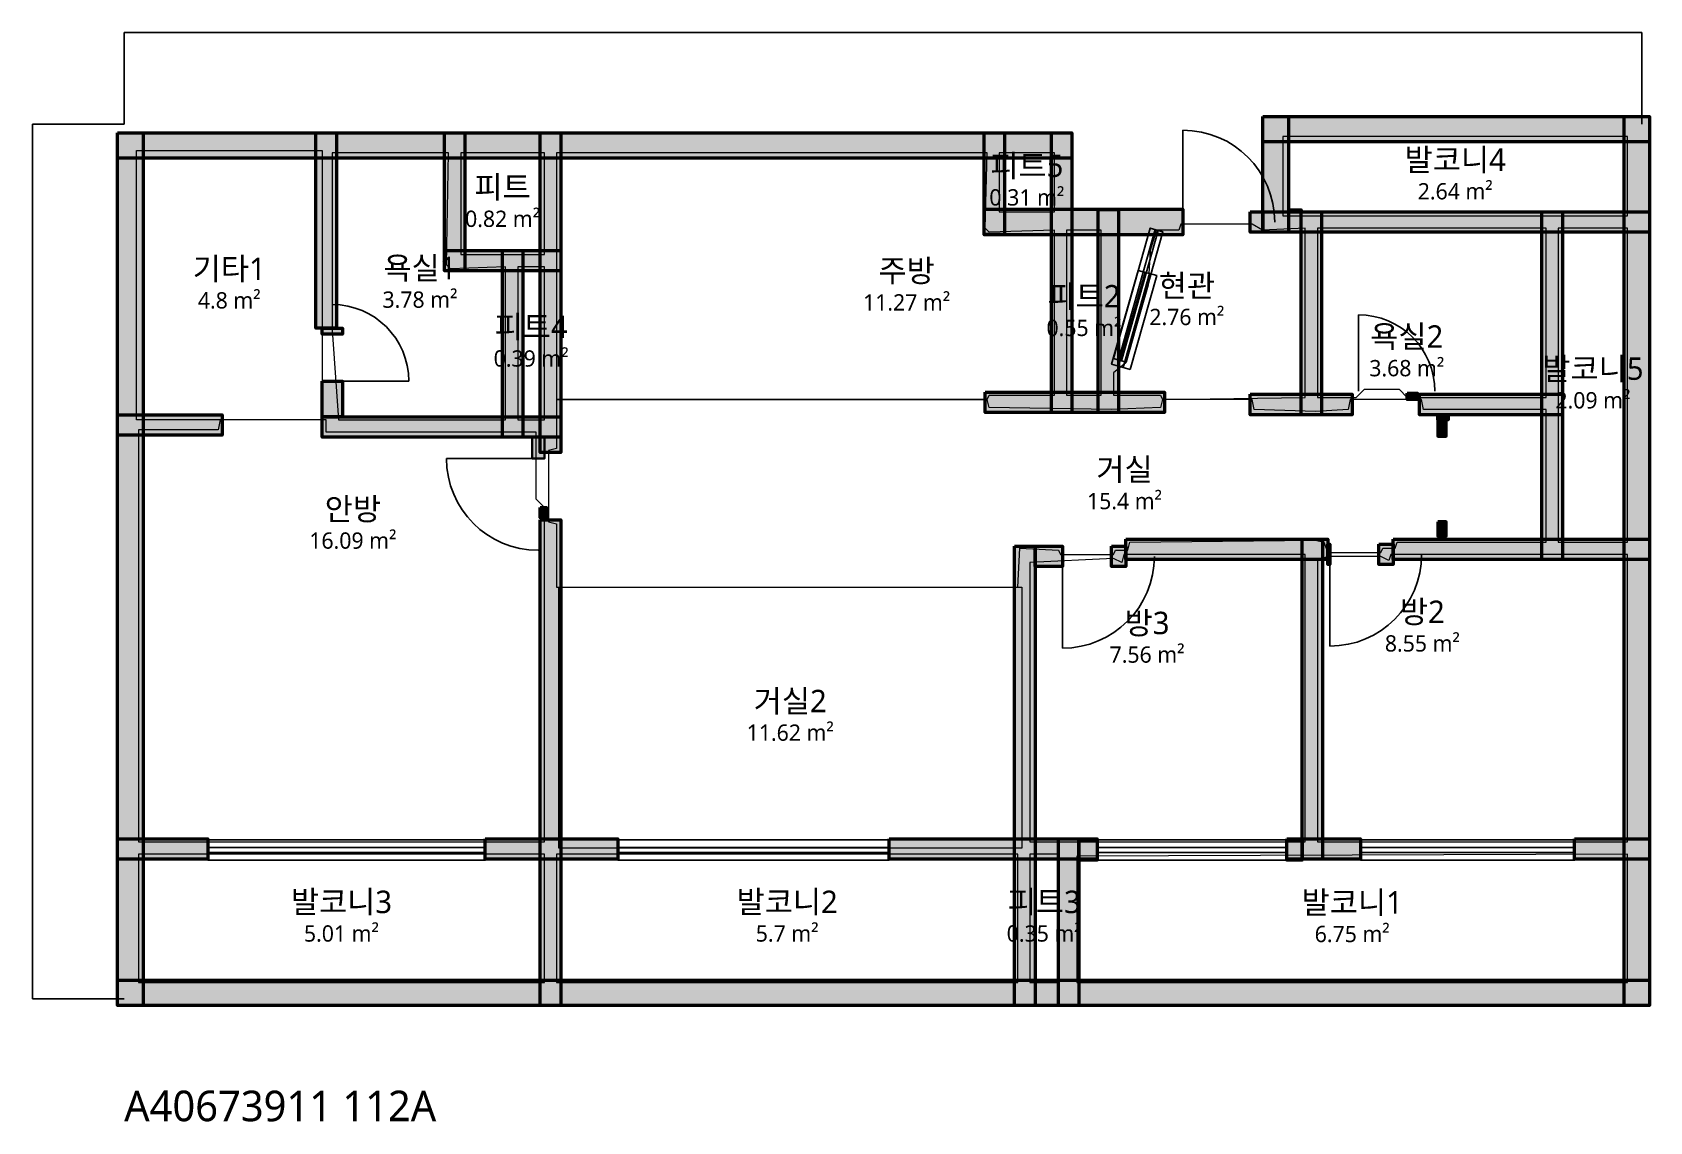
# Model space of a CAD drawing. Header units: millimetres. Extents: x -900 to 14956, y -1204 to 9480.
import ezdxf

# ---------------------------------------------------------------- set-up
doc = ezdxf.new("R2010")
doc.units = ezdxf.units.MM
for name, color, linetype, lineweight in [('A-ANNO-DIMS', 3, 'Continuous', 13), ('A-AREA', 9, 'Continuous', 13), ('A-AREA-IDEN', 7, 'Continuous', 18), ('A-DOOR', 4, 'Continuous', 25), ('A-GLAZ', 5, 'Continuous', 25), ('A-WALL-EXTR', 7, 'Continuous', 50), ('A-WALL-PATT', 8, 'Continuous', 9), ('A-WALL-PRTN', 8, 'Continuous', 35), ('A-WALL-STRC', 7, 'Continuous', 50)]:
    doc.layers.add(name, color=color, linetype=linetype, lineweight=lineweight)
doc.styles.add('OpenSansCondensed-Light', font='OpenSansCondensed-Light.ttf')
doc.styles.get("Standard").update_dxf_attribs({"font": 'malgun.ttf'})
doc.dimstyles.new('EZDXF', dxfattribs={"dimtxt": 0.25, "dimasz": 0.175, "dimexe": 0.375, "dimexo": 0.125, "dimgap": 0.1, "dimtad": 1, "dimlfac": 100, "dimzin": 12, "dimdsep": 46, "dimtxsty": 'OpenSansCondensed-Light', "dimblk": 'ARCHTICK', "dimcen": 2.5, "dimazin": 3, "dimtfac": 0.5, "dimtmove": 2, "dimatfit": 3})

# ---------------------------------------------------------------- blocks, each defined once
blk = doc.blocks.new('JJ-DOOR-SWING')
blk.add_line((0, 0), (0, 1000))
blk.add_arc((0, 0), 1000, 0, 90)
blk = doc.blocks.new('JJ-WIN-DOUBLE')
for p, q in [((0, 120), (1000, 120)), ((0, -120), (1000, -120))]:
    blk.add_line(p, q)
blk.add_lwpolyline([(0, -500), (1000, -500), (1000, 500), (0, 500)], close=True)
blk = doc.blocks.new('_ARCHTICK')
at = {"color": 0, "linetype": 'BYBLOCK', "const_width": 0.15}
blk.add_lwpolyline([(-0.5, -0.5), (0.5, 0.5)], dxfattribs=at)

msp = doc.modelspace()

# ---------------------------------------------------------------- hatches: boundary and pattern name
at = {"layer": 'A-WALL-PATT'}
h = msp.add_hatch(color=8, dxfattribs=at)
h.dxf.hatch_style = 1
h.paths.add_polyline_path([(11164, 8655), (14956, 8655), (14956, 8405), (11164, 8405)])
h = msp.add_hatch(color=8, dxfattribs=at)
h.dxf.hatch_style = 1
h.paths.add_polyline_path([(11165, 8656), (11415, 8656), (11415, 7520), (11165, 7520)])
h = msp.add_hatch(color=8, dxfattribs=at)
h.dxf.hatch_style = 1
h.paths.add_polyline_path([(14705, 8656), (14955, 8656), (14955, -64), (14705, -64)])
h = msp.add_hatch(color=8, dxfattribs=at)
h.dxf.hatch_style = 1
h.paths.add_polyline_path([(-65, 8496), (185, 8496), (185, -64), (-65, -64)])
h = msp.add_hatch(color=8, dxfattribs=at)
h.dxf.hatch_style = 1
h.paths.add_polyline_path([(-64, 8495), (9290, 8495), (9290, 8245), (-64, 8245)])
h = msp.add_hatch(color=8, dxfattribs=at)
h.dxf.hatch_style = 1
h.paths.add_polyline_path([(1880, 8496), (2080, 8496), (2080, 6580), (1880, 6580)])
h = msp.add_hatch(color=8, dxfattribs=at)
h.dxf.hatch_style = 1
h.paths.add_polyline_path([(3140, 8496), (3340, 8496), (3340, 7140), (3140, 7140)])
h = msp.add_hatch(color=8, dxfattribs=at)
h.dxf.hatch_style = 1
h.paths.add_polyline_path([(4080, 8496), (4280, 8496), (4280, 5360), (4080, 5360)])
h = msp.add_hatch(color=8, dxfattribs=at)
h.dxf.hatch_style = 1
h.paths.add_polyline_path([(8430, 8496), (8630, 8496), (8630, 7496), (8430, 7496)])
h = msp.add_hatch(color=8, dxfattribs=at)
h.dxf.hatch_style = 1
h.paths.add_polyline_path([(9090, 8496), (9290, 8496), (9290, 5750), (9090, 5750)])
h = msp.add_hatch(color=8, dxfattribs=at)
h.dxf.hatch_style = 1
h.paths.add_polyline_path([(8430, 7745), (10380, 7745), (10380, 7495), (8430, 7495)])
h = msp.add_hatch(color=8, dxfattribs=at)
h.dxf.hatch_style = 1
h.paths.add_polyline_path([(9550, 7744), (9750, 7744), (9750, 5750), (9550, 5750)])
h = msp.add_hatch(color=8, dxfattribs=at)
h.dxf.hatch_style = 1
h.paths.add_polyline_path([(11040, 7720), (14956, 7720), (14956, 7520), (11040, 7520)])
h = msp.add_hatch(color=8, dxfattribs=at)
h.dxf.hatch_style = 1
h.paths.add_polyline_path([(11040, 7720), (11164, 7720), (11164, 7520), (11040, 7520)])
h = msp.add_hatch(color=8, dxfattribs=at)
h.dxf.hatch_style = 1
h.paths.add_polyline_path([(11420, 7740), (11540, 7740), (11540, 7720), (11420, 7720)])
h = msp.add_hatch(color=8, dxfattribs=at)
h.dxf.hatch_style = 1
h.paths.add_polyline_path([(11540, 7720), (11740, 7720), (11740, 5730), (11540, 5730)])
h = msp.add_hatch(color=8, dxfattribs=at)
h.dxf.hatch_style = 1
h.paths.add_polyline_path([(13900, 7720), (14100, 7720), (14100, 4310), (13900, 4310)])
h = msp.add_hatch(color=8, dxfattribs=at)
h.dxf.hatch_style = 1
h.paths.add_polyline_path([(3140, 7340), (4280, 7340), (4280, 7140), (3140, 7140)])
h = msp.add_hatch(color=8, dxfattribs=at)
h.dxf.hatch_style = 1
h.paths.add_polyline_path([(3710, 7340), (3910, 7340), (3910, 5510), (3710, 5510)])
h = msp.add_hatch(color=8, dxfattribs=at)
h.dxf.hatch_style = 1
h.paths.add_polyline_path([(1940, 6580), (2140, 6580), (2140, 6520), (1940, 6520)])
h = msp.add_hatch(color=8, dxfattribs=at)
h.dxf.hatch_style = 1
h.paths.add_polyline_path([(1940, 6060), (2140, 6060), (2140, 5710), (1940, 5710)])
h = msp.add_hatch(color=8, dxfattribs=at)
h.dxf.hatch_style = 1
h.paths.add_polyline_path([(8440, 5950), (10200, 5950), (10200, 5750), (8440, 5750)])
h = msp.add_hatch(color=8, dxfattribs=at)
h.dxf.hatch_style = 1
h.paths.add_polyline_path([(11040, 5930), (12040, 5930), (12040, 5730), (11040, 5730)])
h = msp.add_hatch(color=8, dxfattribs=at)
h.dxf.hatch_style = 1
h.paths.add_polyline_path([(12580, 5940), (12680, 5940), (12680, 5880), (12580, 5880)])
h = msp.add_hatch(color=8, dxfattribs=at)
h.dxf.hatch_style = 1
h.paths.add_polyline_path([(12700, 5930), (14100, 5930), (14100, 5730), (12700, 5730)])
h = msp.add_hatch(color=8, dxfattribs=at)
h.dxf.hatch_style = 1
h.paths.add_polyline_path([(-64, 5730), (960, 5730), (960, 5530), (-64, 5530)])
h = msp.add_hatch(color=8, dxfattribs=at)
h.dxf.hatch_style = 1
h.paths.add_polyline_path([(1940, 5710), (4280, 5710), (4280, 5510), (1940, 5510)])
h = msp.add_hatch(color=8, dxfattribs=at)
h.dxf.hatch_style = 1
h.paths.add_polyline_path([(12880, 5720), (12980, 5720), (12980, 5680), (12880, 5680)])
h = msp.add_hatch(color=8, dxfattribs=at)
h.dxf.hatch_style = 1
h.paths.add_polyline_path([(12880, 5680), (12880, 5520), (12960, 5520), (12960, 5680)])
h = msp.add_hatch(color=8, dxfattribs=at)
h.dxf.hatch_style = 1
h.paths.add_polyline_path([(4000, 5510), (4120, 5510), (4120, 5300), (4000, 5300)])
h = msp.add_hatch(color=8, dxfattribs=at)
h.dxf.hatch_style = 1
h.paths.add_polyline_path([(4080, 4820), (4140, 4820), (4140, 4720), (4080, 4720)])
h = msp.add_hatch(color=8, dxfattribs=at)
h.dxf.hatch_style = 1
h.paths.add_polyline_path([(4080, 4700), (4280, 4700), (4280, -64), (4080, -64)])
h = msp.add_hatch(color=8, dxfattribs=at)
h.dxf.hatch_style = 1
h.paths.add_polyline_path([(12880, 4680), (12880, 4540), (12960, 4540), (12960, 4680)])
h = msp.add_hatch(color=8, dxfattribs=at)
h.dxf.hatch_style = 1
h.paths.add_polyline_path([(8730, 4440), (8930, 4440), (8930, -64), (8730, -64)])
h = msp.add_hatch(color=8, dxfattribs=at)
h.dxf.hatch_style = 1
h.paths.add_polyline_path([(8930, 4440), (9200, 4440), (9200, 4240), (8930, 4240)])
h = msp.add_hatch(color=8, dxfattribs=at)
h.dxf.hatch_style = 1
h.paths.add_polyline_path([(9680, 4440), (9820, 4440), (9820, 4240), (9680, 4240)])
h = msp.add_hatch(color=8, dxfattribs=at)
h.dxf.hatch_style = 1
h.paths.add_polyline_path([(9820, 4510), (11800, 4510), (11800, 4310), (9820, 4310)])
h = msp.add_hatch(color=8, dxfattribs=at)
h.dxf.hatch_style = 1
h.paths.add_polyline_path([(11550, 4510), (11750, 4510), (11750, 1370), (11550, 1370)])
h = msp.add_hatch(color=8, dxfattribs=at)
h.dxf.hatch_style = 1
h.paths.add_polyline_path([(11800, 4460), (11820, 4460), (11820, 4260), (11800, 4260)])
h = msp.add_hatch(color=8, dxfattribs=at)
h.dxf.hatch_style = 1
h.paths.add_polyline_path([(12300, 4460), (12440, 4460), (12440, 4260), (12300, 4260)])
h = msp.add_hatch(color=8, dxfattribs=at)
h.dxf.hatch_style = 1
h.paths.add_polyline_path([(12440, 4510), (14956, 4510), (14956, 4310), (12440, 4310)])
h = msp.add_hatch(color=8, dxfattribs=at)
h.dxf.hatch_style = 1
h.paths.add_polyline_path([(-64, 1570), (820, 1570), (820, 1370), (-64, 1370)])
h = msp.add_hatch(color=8, dxfattribs=at)
h.dxf.hatch_style = 1
h.paths.add_polyline_path([(3540, 1570), (4840, 1570), (4840, 1370), (3540, 1370)])
h = msp.add_hatch(color=8, dxfattribs=at)
h.dxf.hatch_style = 1
h.paths.add_polyline_path([(7500, 1570), (9540, 1570), (9540, 1370), (7500, 1370)])
h = msp.add_hatch(color=8, dxfattribs=at)
h.dxf.hatch_style = 1
h.paths.add_polyline_path([(9160, 1570), (9360, 1570), (9360, -64), (9160, -64)])
h = msp.add_hatch(color=8, dxfattribs=at)
h.dxf.hatch_style = 1
h.paths.add_polyline_path([(9360, 1560), (9540, 1560), (9540, 1360), (9360, 1360)])
h = msp.add_hatch(color=8, dxfattribs=at)
h.dxf.hatch_style = 1
h.paths.add_polyline_path([(11400, 1570), (12120, 1570), (12120, 1370), (11400, 1370)])
h = msp.add_hatch(color=8, dxfattribs=at)
h.dxf.hatch_style = 1
h.paths.add_polyline_path([(11400, 1560), (11550, 1560), (11550, 1360), (11400, 1360)])
h = msp.add_hatch(color=8, dxfattribs=at)
h.dxf.hatch_style = 1
h.paths.add_polyline_path([(14220, 1570), (14956, 1570), (14956, 1370), (14220, 1370)])
h = msp.add_hatch(color=8, dxfattribs=at)
h.dxf.hatch_style = 1
h.paths.add_polyline_path([(-64, 185), (14956, 185), (14956, -65), (-64, -65)])

# ---------------------------------------------------------------- linework, layer by layer
at = {"layer": 'A-AREA'}
for points in [[(11360, 8460), (11360, 7680), (14740, 7680), (14740, 8460)], [(120, 5680), (120, 8320), (1940, 8320), (1940, 5680)], [(2040, 8300), (2040, 6560), (2100, 5680), (3740, 5680), (3740, 7180), (3200, 7160), (3160, 7200), (3180, 8300)], [(3300, 8300), (3300, 7300), (4120, 7300), (4120, 8300)], [(4240, 8300), (4240, 5880), (8460, 5880), (8480, 5920), (9120, 5920), (9120, 7540), (8480, 7520), (8440, 7560), (8460, 8300)], [(8580, 8300), (8580, 7720), (9120, 7720), (9120, 8300)], [(9240, 7540), (9240, 5920), (9580, 5920), (9580, 7540)], [(10120, 7540), (10060, 7340), (10040, 7000), (9820, 6240), (9700, 6140), (9700, 5920), (10160, 5920), (10180, 5880), (11580, 5900), (11580, 7560), (11160, 7540), (11060, 7600), (10360, 7600), (10340, 7540)], [(11700, 7560), (11700, 5900), (12080, 5900), (12160, 5980), (12500, 5980), (12580, 5900), (13940, 5900), (13940, 7560)], [(14060, 7560), (14060, 4480), (14740, 4480), (14740, 7560)], [(3860, 7180), (3860, 5680), (4120, 5680), (4120, 7180)], [(4160, 5380), (4160, 4680), (4240, 4660), (4240, 4040), (8760, 4040), (8780, 4420), (9160, 4400), (9180, 4360), (9700, 4360), (9720, 4400), (9840, 4400), (9860, 4480), (11680, 4500), (11760, 4480), (11800, 4380), (12320, 4380), (12340, 4420), (12460, 4420), (12480, 4480), (13940, 4480), (13940, 5780), (12740, 5780), (12720, 5880), (12020, 5880), (12000, 5780), (11680, 5760), (11080, 5780), (11060, 5880), (10180, 5880), (10160, 5800), (9680, 5780), (8480, 5800), (8460, 5880), (4240, 5880), (4240, 5400)], [(140, 5580), (140, 1540), (4120, 1540), (4120, 4820), (4040, 4900), (4040, 5560), (1980, 5560), (1980, 5680), (940, 5680), (920, 5580)], [(8880, 4280), (8880, 1540), (11580, 1540), (11580, 4360), (9800, 4360), (9780, 4280), (9700, 4320)], [(11700, 4300), (11700, 1540), (14740, 1540), (14740, 4360), (12420, 4360), (12400, 4300), (12320, 4340), (11800, 4340)], [(4260, 1480), (4260, 4040), (8800, 4040), (8800, 1480)], [(140, 1420), (140, 160), (4120, 160), (4120, 1420)], [(4240, 1420), (4240, 160), (8760, 160), (8760, 1420)], [(8880, 1420), (8880, 160), (9160, 160), (9160, 1420)], [(9340, 1400), (9340, 160), (14740, 160), (14740, 1420)]]:
    msp.add_lwpolyline(points, close=True, dxfattribs=at)
at = {"layer": 'A-GLAZ'}
for p, q in [((9747, 6266.2), (10107, 7546.2)), ((9777, 6257.8), (10137, 7537.8)), ((9750.1, 6206.2), (10010.1, 7126.2)), ((9793.9, 6193.8), (10053.9, 7113.8))]:
    msp.add_line(p, q, dxfattribs=at)
for points in [[(9824.6, 6244.4), (10184.6, 7524.4), (10059.4, 7559.6), (9699.4, 6279.6)], [(9863.4, 6174.2), (10123.4, 7094.2), (9940.6, 7145.8), (9680.6, 6225.8)]]:
    msp.add_lwpolyline(points, close=True, dxfattribs=at)
at = {"layer": 'A-WALL-EXTR'}
for points in [[(11164, 8655), (14956, 8655), (14956, 8405), (11164, 8405)], [(11165, 8656), (11415, 8656), (11415, 7520), (11165, 7520)], [(14705, 8656), (14955, 8656), (14955, -64), (14705, -64)], [(-65, 8496), (185, 8496), (185, -64), (-65, -64)], [(-64, 8495), (9290, 8495), (9290, 8245), (-64, 8245)], [(8430, 7745), (10380, 7745), (10380, 7495), (8430, 7495)], [(11420, 7740), (11540, 7740), (11540, 7720), (11420, 7720)], [(12580, 5940), (12680, 5940), (12680, 5880), (12580, 5880)], [(12880, 5720), (12980, 5720), (12980, 5680), (12880, 5680)], [(12880, 5680), (12880, 5520), (12960, 5520), (12960, 5680)], [(4080, 4820), (4140, 4820), (4140, 4720), (4080, 4720)], [(12880, 4680), (12880, 4540), (12960, 4540), (12960, 4680)], [(-64, 185), (14956, 185), (14956, -65), (-64, -65)]]:
    msp.add_lwpolyline(points, close=True, dxfattribs=at)
at = {"layer": 'A-WALL-PRTN'}
msp.add_lwpolyline([(4000, 5510), (4120, 5510), (4120, 5300), (4000, 5300)], close=True, dxfattribs=at)
at = {"layer": 'A-WALL-STRC'}
for points in [[(1880, 8496), (2080, 8496), (2080, 6580), (1880, 6580)], [(3140, 8496), (3340, 8496), (3340, 7140), (3140, 7140)], [(4080, 8496), (4280, 8496), (4280, 5360), (4080, 5360)], [(8430, 8496), (8630, 8496), (8630, 7496), (8430, 7496)], [(9090, 8496), (9290, 8496), (9290, 5750), (9090, 5750)], [(9550, 7744), (9750, 7744), (9750, 5750), (9550, 5750)], [(11040, 7720), (14956, 7720), (14956, 7520), (11040, 7520)], [(11040, 7720), (11164, 7720), (11164, 7520), (11040, 7520)], [(11540, 7720), (11740, 7720), (11740, 5730), (11540, 5730)], [(13900, 7720), (14100, 7720), (14100, 4310), (13900, 4310)], [(3140, 7340), (4280, 7340), (4280, 7140), (3140, 7140)], [(3710, 7340), (3910, 7340), (3910, 5510), (3710, 5510)], [(1940, 6580), (2140, 6580), (2140, 6520), (1940, 6520)], [(1940, 6060), (2140, 6060), (2140, 5710), (1940, 5710)], [(8440, 5950), (10200, 5950), (10200, 5750), (8440, 5750)], [(11040, 5930), (12040, 5930), (12040, 5730), (11040, 5730)], [(12700, 5930), (14100, 5930), (14100, 5730), (12700, 5730)], [(-64, 5730), (960, 5730), (960, 5530), (-64, 5530)], [(1940, 5710), (4280, 5710), (4280, 5510), (1940, 5510)], [(4080, 4700), (4280, 4700), (4280, -64), (4080, -64)], [(8730, 4440), (8930, 4440), (8930, -64), (8730, -64)], [(8930, 4440), (9200, 4440), (9200, 4240), (8930, 4240)], [(9680, 4440), (9820, 4440), (9820, 4240), (9680, 4240)], [(9820, 4510), (11800, 4510), (11800, 4310), (9820, 4310)], [(11550, 4510), (11750, 4510), (11750, 1370), (11550, 1370)], [(11800, 4460), (11820, 4460), (11820, 4260), (11800, 4260)], [(12300, 4460), (12440, 4460), (12440, 4260), (12300, 4260)], [(12440, 4510), (14956, 4510), (14956, 4310), (12440, 4310)], [(-64, 1570), (820, 1570), (820, 1370), (-64, 1370)], [(3540, 1570), (4840, 1570), (4840, 1370), (3540, 1370)], [(7500, 1570), (9540, 1570), (9540, 1370), (7500, 1370)], [(9160, 1570), (9360, 1570), (9360, -64), (9160, -64)], [(9360, 1560), (9540, 1560), (9540, 1360), (9360, 1360)], [(11400, 1570), (12120, 1570), (12120, 1370), (11400, 1370)], [(11400, 1560), (11550, 1560), (11550, 1360), (11400, 1360)], [(14220, 1570), (14956, 1570), (14956, 1370), (14220, 1370)]]:
    msp.add_lwpolyline(points, close=True, dxfattribs=at)

# ---------------------------------------------------------------- block references
at = {"layer": 'A-DOOR'}
for p, xscale, yscale in [((10380, 7620), 0.9, 0.9), ((12100, 5960), 0.75, 0.75), ((9200, 4340), 0.9, -0.9), ((11820, 4360), 0.9, -0.9)]:
    msp.add_blockref('JJ-DOOR-SWING', p, dxfattribs=dict(at, xscale=xscale, yscale=yscale))
for p, xscale, yscale, rotation in [((2040, 6060), 0.75, -0.75, 90), ((4060, 5300), 0.9, -0.9, -90)]:
    msp.add_blockref('JJ-DOOR-SWING', p, dxfattribs=dict(at, xscale=xscale, yscale=yscale, rotation=rotation))
at = {"layer": 'A-GLAZ', "yscale": 0.2}
for p, xscale in [((820, 1460), 2.72), ((4840, 1460), 2.66), ((9540, 1460), 1.86), ((12120, 1460), 2.1)]:
    msp.add_blockref('JJ-WIN-DOUBLE', p, dxfattribs=dict(at, xscale=xscale))

# ---------------------------------------------------------------- texts
at = {"layer": 'A-AREA-IDEN'}
for s, insert, char_height, attachment_point in [('피트5', (8850, 8160), 220, 5), ('발코니4', (13050, 8220), 220, 5), ('피트', (3710, 7950), 220, 5), ('0.31 m²', (8850, 7860), 160, 5), ('2.64 m²', (13050, 7920), 160, 5), ('0.82 m²', (3710, 7650), 160, 5), ('기타1', (1030, 7150), 220, 5), ('욕실1', (2900, 7157.5), 220, 5), ('주방', (7671.11111, 7130), 220, 5), ('피트2', (9410, 6880), 220, 5), ('현관', (10418.57143, 6987.14286), 220, 5), ('4.8 m²', (1030, 6850), 160, 5), ('3.78 m²', (2900, 6857.5), 160, 5), ('11.27 m²', (7671.11111, 6830), 160, 5), ('피트4', (3990, 6580), 220, 5), ('0.55 m²', (9410, 6580), 160, 5), ('2.76 m²', (10418.57143, 6687.14286), 160, 5), ('욕실2', (12575, 6485), 220, 5), ('0.39 m²', (3990, 6280), 160, 5), ('3.68 m²', (12575, 6185), 160, 5), ('발코니5', (14400, 6170), 220, 5), ('2.09 m²', (14400, 5870), 160, 5), ('거실', (9807.42857, 5181.42857), 220, 5), ('안방', (2242, 4794), 220, 5), ('15.4 m²', (9807.42857, 4881.42857), 160, 5), ('16.09 m²', (2242, 4494), 160, 5), ('방3', (10028.57143, 3675.71429), 220, 5), ('방2', (12727.5, 3785), 220, 5), ('7.56 m²', (10028.57143, 3375.71429), 160, 5), ('8.55 m²', (12727.5, 3485), 160, 5), ('거실2', (6530, 2910), 220, 5), ('11.62 m²', (6530, 2610), 160, 5), ('발코니3', (2130, 940), 220, 5), ('발코니2', (6500, 940), 220, 5), ('피트3', (9020, 940), 220, 5), ('발코니1', (12040, 935), 220, 5), ('5.01 m²', (2130, 640), 160, 5), ('5.7 m²', (6500, 640), 160, 5), ('0.35 m²', (9020, 640), 160, 5), ('6.75 m²', (12040, 635), 160, 5), ('A40673911 112A', (0, -900), 300, 1)]:
    msp.add_mtext(s, dxfattribs=dict(at, insert=insert, char_height=char_height, attachment_point=attachment_point))

# ---------------------------------------------------------------- dimensions: what is measured, and where the dimension line sits
at = {"layer": 'A-ANNO-DIMS'}
msp.add_linear_dim(base=(0, 9480), p1=(0, 8580), p2=(14880, 8580), dimstyle='EZDXF', dxfattribs=at).render()
msp.add_linear_dim(base=(-900, 0), p1=(0, 0), p2=(0, 8580), angle=90, dimstyle='EZDXF', dxfattribs=at).render()

doc.saveas('drawing.dxf')
